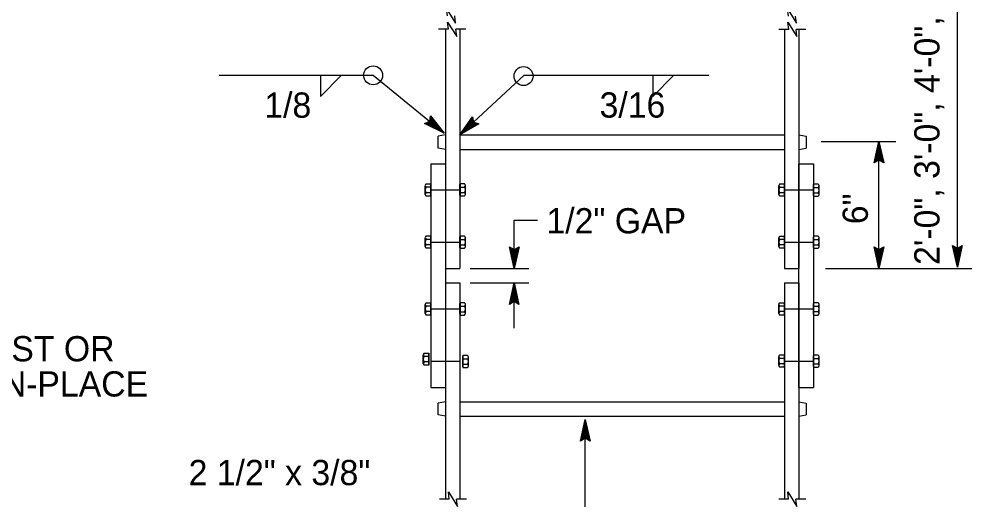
# Model space of a CAD drawing. Extents: x -894 to 866, y -472 to 714.
# Drawn here: x -99.8 to 164.3, y 290.4 to 423.7 of the extents above; entities that cross this region are included whole.
import ezdxf

# ---------------------------------------------------------------- set-up
doc = ezdxf.new("R2010")
doc.units = 0
for name, color, linetype in [('56 Stage 3 Anno', 7, 'Continuous'), ('57 Undefined', 7, 'Continuous'), ('60 Nongeo Data', 7, 'Continuous')]:
    doc.layers.add(name, color=color, linetype=linetype)

msp = doc.modelspace()

# ---------------------------------------------------------------- linework, layer by layer
at = {"layer": '56 Stage 3 Anno'}
for p, q in [((160.28, 414.97), (160.28, 425.97)), ((160.28, 354.97), (160.28, 415.35)), ((-44.29, 408.14), (-1.67, 408.14)), ((-16.29, 408.14), (-16.29, 402.29)), ((-16.29, 402.29), (-10.44, 408.14)), ((-1.67, 408.14), (18.06, 392.05)), ((40.17, 408.14), (22.36, 391.6)), ((40.17, 408.14), (91.35, 408.14)), ((75.83, 408.14), (75.83, 402.29)), ((75.83, 402.29), (81.68, 408.14)), ((14.03, 395.34), (14.26, 396.88)), ((14.2, 396.47), (16.99, 392.92)), ((14.26, 396.88), (14.26, 396.88)), ((14.26, 396.88), (18.06, 392.05)), ((22.36, 391.6), (25.85, 396.66)), ((23.38, 392.55), (25.92, 396.23)), ((25.85, 396.66), (25.85, 396.66)), ((25.85, 396.66), (26.17, 395.14)), ((12.57, 394.81), (14.03, 395.34)), ((18.06, 392.05), (12.57, 394.81)), ((12.57, 394.81), (12.57, 394.81)), ((16.98, 392.93), (12.98, 394.94)), ((15.92, 393.8), (13.34, 395.1)), ((14.85, 394.67), (13.74, 395.23)), ((14.07, 395.66), (14.85, 394.67)), ((14.15, 396.04), (15.92, 393.8)), ((27.67, 394.7), (22.36, 391.6)), ((27.27, 394.81), (23.37, 392.54)), ((24.38, 393.48), (26.03, 395.86)), ((26.85, 394.92), (24.38, 393.48)), ((25.4, 394.42), (26.1, 395.43)), ((26.48, 395.05), (25.4, 394.42)), ((26.17, 395.14), (27.67, 394.7)), ((27.67, 394.7), (27.67, 394.7)), ((18.06, 392.05), (18.06, 392.05)), ((22.36, 391.6), (22.36, 391.6)), ((122.54, 389.83), (143.21, 389.83)), ((137.2, 383.83), (138.54, 389.83)), ((137.56, 384.04), (138.54, 388.45)), ((138.54, 354.6), (138.54, 389.83)), ((138.54, 389.83), (138.54, 389.83)), ((138.54, 389.83), (139.87, 383.83)), ((138.54, 388.44), (139.51, 384.06)), ((137.92, 384.28), (138.54, 387.06)), ((138.26, 384.45), (138.54, 385.68)), ((138.54, 387.06), (139.17, 384.24)), ((138.54, 385.68), (138.81, 384.47)), ((138.54, 384.63), (137.2, 383.83)), ((137.2, 383.83), (137.2, 383.83)), ((139.87, 383.83), (138.54, 384.63)), ((139.87, 383.83), (139.87, 383.83)), ((37.43, 354.6), (37.43, 368.01)), ((37.43, 368.01), (43.85, 368.01)), ((37.43, 354.6), (36.1, 360.6)), ((36.1, 360.6), (36.1, 360.6)), ((36.1, 360.6), (37.43, 359.8)), ((37.43, 355.99), (36.46, 360.36)), ((37.44, 357.36), (36.81, 360.19)), ((37.44, 358.74), (37.17, 359.95)), ((37.43, 359.8), (38.77, 360.6)), ((38.77, 360.6), (37.43, 354.6)), ((38.42, 360.38), (37.44, 355.98)), ((38.06, 360.15), (37.44, 357.36)), ((37.71, 359.97), (37.44, 358.74)), ((38.77, 360.6), (38.77, 360.6)), ((138.54, 354.6), (137.21, 360.6)), ((137.21, 360.6), (137.21, 360.6)), ((137.21, 360.6), (138.54, 359.8)), ((138.54, 355.99), (137.57, 360.36)), ((138.54, 357.36), (137.92, 360.19)), ((138.54, 358.74), (138.28, 359.95)), ((138.54, 359.8), (139.88, 360.6)), ((139.88, 360.6), (138.54, 354.6)), ((139.53, 360.38), (138.54, 355.98)), ((139.17, 360.15), (138.54, 357.36)), ((138.82, 359.97), (138.54, 358.74)), ((139.88, 360.6), (139.88, 360.6)), ((160.28, 354.97), (158.95, 360.97)), ((158.95, 360.97), (158.95, 360.97)), ((158.95, 360.97), (160.28, 360.17)), ((160.28, 356.36), (159.31, 360.73)), ((160.28, 357.73), (159.66, 360.56)), ((160.28, 359.11), (160.02, 360.32)), ((160.28, 360.17), (161.62, 360.97)), ((161.62, 360.97), (160.28, 354.97)), ((161.27, 360.75), (160.28, 356.35)), ((160.91, 360.52), (160.28, 357.73)), ((160.56, 360.34), (160.28, 359.11)), ((161.62, 360.97), (161.62, 360.97)), ((25.21, 354.6), (41.46, 354.6)), ((37.43, 354.6), (37.43, 354.6)), ((123.72, 354.6), (164.3, 354.6)), ((138.54, 354.6), (138.54, 354.6)), ((160.28, 354.97), (160.28, 354.97)), ((25.21, 350.6), (41.46, 350.6)), ((36.09, 344.6), (37.43, 350.6)), ((36.45, 344.81), (37.43, 349.22)), ((37.43, 337.98), (37.43, 350.6)), ((37.43, 350.6), (37.43, 350.6)), ((37.43, 350.6), (38.76, 344.6)), ((37.44, 349.21), (38.41, 344.83)), ((36.81, 345.05), (37.43, 347.84)), ((37.16, 345.22), (37.43, 346.45)), ((37.43, 347.84), (38.06, 345.01)), ((37.43, 346.45), (37.7, 345.25)), ((37.43, 345.4), (36.09, 344.6)), ((36.09, 344.6), (36.09, 344.6)), ((38.76, 344.6), (37.43, 345.4)), ((38.76, 344.6), (38.76, 344.6)), ((55.78, 306.7), (57.12, 312.7)), ((57.12, 184.87), (57.12, 312.7)), ((57.12, 312.7), (57.12, 312.7)), ((57.12, 312.7), (58.45, 306.7)), ((56.13, 306.92), (57.12, 311.32)), ((56.49, 307.16), (57.11, 309.94)), ((57.11, 309.94), (57.74, 307.12)), ((57.12, 311.31), (58.09, 306.94)), ((57.12, 307.5), (55.78, 306.7)), ((55.78, 306.7), (55.78, 306.7)), ((56.84, 307.33), (57.11, 308.56)), ((57.11, 308.56), (57.38, 307.35)), ((58.45, 306.7), (57.12, 307.5)), ((58.45, 306.7), (58.45, 306.7))]:
    msp.add_line(p, q, dxfattribs=at)
for centre in [(-1.67, 408.14), (40.03, 407.93)]:
    msp.add_circle(centre, 2.63, dxfattribs=at)
at = {"layer": '60 Nongeo Data'}
for p, q in [((19.24, 420.91), (16.49, 420.91)), ((18.36, 420.91), (18.36, 354.6)), ((23.99, 420.91), (21.24, 420.91)), ((22.36, 420.91), (22.36, 354.6)), ((113.54, 420.89), (110.79, 420.89)), ((112.36, 420.89), (112.36, 354.6)), ((118.29, 420.89), (115.54, 420.89)), ((116.36, 420.89), (116.36, 354.6)), ((18.36, 391.6), (16.36, 391.25)), ((16.36, 387.95), (16.36, 391.25)), ((22.36, 391.6), (112.36, 391.6)), ((116.36, 391.6), (118.36, 391.25)), ((118.36, 391.25), (118.36, 387.95)), ((18.36, 387.6), (16.36, 387.95)), ((22.36, 387.6), (112.36, 387.6)), ((116.36, 387.6), (118.36, 387.95)), ((14.36, 383.6), (14.36, 321.6)), ((14.36, 383.6), (18.36, 383.6)), ((18.36, 383.6), (18.36, 321.6)), ((116.36, 321.6), (116.36, 383.6)), ((116.36, 383.6), (120.36, 383.6)), ((116.36, 383.58), (120.36, 383.58)), ((120.36, 383.6), (120.36, 321.6)), ((13.02, 378.02), (14.29, 378.02)), ((14.29, 378.02), (14.29, 374.65)), ((14.35, 377.86), (14.29, 377.86)), ((14.35, 374.86), (14.35, 377.86)), ((22.38, 374.92), (22.38, 377.92)), ((22.38, 377.92), (22.44, 377.92)), ((22.44, 378.09), (22.44, 374.71)), ((23.71, 378.09), (22.44, 378.09)), ((111.02, 378.01), (112.29, 378.01)), ((112.29, 378.01), (112.29, 374.64)), ((112.35, 377.85), (112.29, 377.85)), ((112.35, 374.85), (112.35, 377.85)), ((120.37, 374.82), (120.37, 377.82)), ((120.37, 377.82), (120.43, 377.82)), ((120.43, 377.99), (120.43, 374.61)), ((121.69, 377.99), (120.43, 377.99)), ((12.79, 375.1), (12.79, 377.53)), ((14.29, 377.09), (13.01, 377.09)), ((14.29, 375.59), (13.03, 375.59)), ((14.36, 376.35), (22.36, 376.35)), ((22.44, 377.15), (23.72, 377.15)), ((22.44, 375.65), (23.69, 375.65)), ((23.94, 375.16), (23.94, 377.59)), ((110.79, 375.08), (110.79, 377.52)), ((112.29, 377.07), (111.01, 377.07)), ((112.29, 375.57), (111.04, 375.57)), ((112.36, 376.35), (120.36, 376.35)), ((120.43, 377.05), (121.71, 377.05)), ((120.43, 375.55), (121.68, 375.55)), ((121.93, 375.06), (121.93, 377.49)), ((14.29, 374.65), (13.03, 374.65)), ((14.35, 374.86), (14.29, 374.86)), ((22.38, 374.92), (22.44, 374.92)), ((22.44, 374.71), (23.69, 374.71)), ((112.29, 374.64), (111.04, 374.64)), ((112.35, 374.85), (112.29, 374.85)), ((120.37, 374.82), (120.43, 374.82)), ((120.43, 374.61), (121.68, 374.61)), ((12.78, 360.65), (12.78, 363.09)), ((14.28, 362.65), (13, 362.65)), ((13.01, 363.58), (14.28, 363.58)), ((14.28, 363.58), (14.28, 360.21)), ((14.34, 363.42), (14.28, 363.42)), ((14.34, 360.42), (14.34, 363.42)), ((14.36, 361.85), (22.36, 361.85)), ((22.37, 360.38), (22.37, 363.38)), ((22.37, 363.38), (22.43, 363.38)), ((22.43, 363.54), (22.43, 360.17)), ((23.69, 363.54), (22.43, 363.54)), ((22.43, 362.6), (23.71, 362.6)), ((23.93, 360.61), (23.93, 363.05)), ((110.78, 360.63), (110.78, 363.07)), ((112.28, 362.63), (111.01, 362.63)), ((111.02, 363.56), (112.28, 363.56)), ((112.28, 363.56), (112.28, 360.19)), ((112.34, 363.4), (112.28, 363.4)), ((112.34, 360.4), (112.34, 363.4)), ((112.36, 361.85), (120.36, 361.85)), ((120.37, 360.38), (120.37, 363.38)), ((120.37, 363.38), (120.43, 363.38)), ((120.43, 363.54), (120.43, 360.16)), ((121.69, 363.54), (120.43, 363.54)), ((120.43, 362.6), (121.71, 362.6)), ((121.93, 360.61), (121.93, 363.05)), ((14.28, 361.15), (13.03, 361.15)), ((14.28, 360.21), (13.03, 360.21)), ((14.34, 360.42), (14.28, 360.42)), ((22.37, 360.38), (22.43, 360.38)), ((22.43, 361.1), (23.68, 361.1)), ((22.43, 360.17), (23.68, 360.17)), ((112.28, 361.13), (111.03, 361.13)), ((112.28, 360.19), (111.03, 360.19)), ((112.34, 360.4), (112.28, 360.4)), ((120.37, 360.38), (120.43, 360.38)), ((120.43, 361.1), (121.68, 361.1)), ((120.43, 360.16), (121.68, 360.16)), ((18.36, 354.6), (22.36, 354.6)), ((112.36, 354.6), (116.36, 354.6)), ((18.36, 350.6), (18.36, 290.59)), ((18.36, 350.6), (22.36, 350.6)), ((22.36, 350.6), (22.36, 290.59)), ((112.36, 350.6), (112.36, 290.59)), ((112.36, 350.6), (116.36, 350.6)), ((116.36, 350.6), (116.36, 290.59)), ((12.78, 342.12), (12.78, 344.55)), ((14.28, 344.11), (13, 344.11)), ((13.01, 345.05), (14.28, 345.05)), ((14.28, 345.05), (14.28, 341.67)), ((14.33, 344.88), (14.28, 344.88)), ((14.33, 341.88), (14.33, 344.88)), ((14.36, 343.35), (22.36, 343.35)), ((22.36, 341.87), (22.36, 344.87)), ((22.36, 344.87), (22.42, 344.87)), ((22.42, 345.03), (22.42, 341.65)), ((23.68, 345.03), (22.42, 345.03)), ((22.42, 344.09), (23.69, 344.09)), ((23.92, 342.1), (23.92, 344.54)), ((110.76, 342.11), (110.76, 344.54)), ((112.26, 344.1), (110.99, 344.1)), ((111, 345.04), (112.26, 345.04)), ((112.26, 345.04), (112.26, 341.66)), ((112.32, 344.87), (112.26, 344.87)), ((112.32, 341.87), (112.32, 344.87)), ((112.36, 343.35), (120.36, 343.35)), ((120.36, 341.87), (120.36, 344.87)), ((120.36, 344.87), (120.42, 344.87)), ((120.42, 345.03), (120.42, 341.66)), ((121.69, 345.03), (120.42, 345.03)), ((120.42, 344.1), (121.7, 344.1)), ((121.92, 342.1), (121.92, 344.54)), ((14.28, 342.61), (13.02, 342.61)), ((14.28, 341.67), (13.02, 341.67)), ((14.33, 341.88), (14.28, 341.88)), ((22.36, 341.87), (22.42, 341.87)), ((22.42, 342.59), (23.67, 342.59)), ((22.42, 341.65), (23.67, 341.65)), ((112.26, 342.6), (111.01, 342.6)), ((112.26, 341.66), (111.01, 341.66)), ((112.32, 341.87), (112.26, 341.87)), ((120.36, 341.87), (120.42, 341.87)), ((120.42, 342.6), (121.68, 342.6)), ((120.42, 341.66), (121.68, 341.66)), ((12.25, 328.17), (12.25, 330.6)), ((13.75, 330.16), (12.48, 330.16)), ((12.49, 331.1), (13.75, 331.1)), ((13.75, 331.1), (13.75, 327.72)), ((13.81, 330.93), (13.75, 330.93)), ((13.81, 327.93), (13.81, 330.93)), ((23.17, 327.31), (23.17, 330.31)), ((23.17, 330.31), (23.23, 330.31)), ((23.23, 330.47), (23.23, 327.1)), ((24.5, 330.47), (23.23, 330.47)), ((111, 330.58), (112.26, 330.58)), ((112.26, 330.58), (112.26, 327.2)), ((112.32, 330.41), (112.26, 330.41)), ((112.32, 327.41), (112.32, 330.41)), ((120.37, 327.38), (120.37, 330.38)), ((120.37, 330.38), (120.43, 330.38)), ((120.43, 330.55), (120.43, 327.17)), ((121.69, 330.55), (120.43, 330.55)), ((13.75, 328.66), (12.5, 328.66)), ((13.75, 327.72), (12.5, 327.72)), ((13.81, 327.93), (13.75, 327.93)), ((14.36, 328.85), (22.36, 328.85)), ((23.23, 329.54), (24.51, 329.54)), ((23.23, 328.04), (24.48, 328.04)), ((24.73, 327.54), (24.73, 329.98)), ((110.76, 327.65), (110.76, 330.08)), ((112.26, 329.64), (110.99, 329.64)), ((112.26, 328.14), (111.01, 328.14)), ((112.36, 328.85), (120.36, 328.85)), ((120.43, 329.61), (121.71, 329.61)), ((120.43, 328.11), (121.68, 328.11)), ((121.93, 327.62), (121.93, 330.05)), ((23.17, 327.31), (23.23, 327.31)), ((23.23, 327.1), (24.48, 327.1)), ((112.26, 327.2), (111.01, 327.2)), ((112.32, 327.41), (112.26, 327.41)), ((120.37, 327.38), (120.43, 327.38)), ((120.43, 327.17), (121.68, 327.17)), ((14.36, 321.6), (18.36, 321.6)), ((116.36, 321.6), (120.36, 321.6)), ((18.36, 317.6), (16.36, 317.25)), ((16.36, 313.95), (16.36, 317.25)), ((22.36, 317.6), (112.36, 317.6)), ((116.36, 317.6), (118.36, 317.25)), ((118.36, 317.25), (118.36, 313.95)), ((18.36, 313.6), (16.36, 313.95)), ((22.36, 313.6), (112.36, 313.6)), ((116.36, 313.6), (118.36, 313.95)), ((19.44, 290.59), (16.69, 290.59)), ((24.19, 290.59), (21.44, 290.59)), ((113.49, 290.6), (110.74, 290.6)), ((118.24, 290.6), (115.49, 290.6))]:
    msp.add_line(p, q, dxfattribs=at)
for points in [[(18.95, 424.59), (18.7, 426.59), (21.2, 422.59), (20.95, 424.59)], [(113.42, 424.58), (113.17, 426.58), (115.67, 422.58), (115.42, 424.58)], [(19.24, 420.91), (18.99, 422.91), (21.49, 418.9), (21.24, 420.91)], [(113.54, 420.89), (113.29, 422.89), (115.79, 418.89), (115.54, 420.89)], [(19.44, 290.59), (19.19, 292.59), (21.69, 288.59), (21.44, 290.59)], [(113.49, 290.6), (113.24, 292.6), (115.74, 288.6), (115.49, 290.6)]]:
    msp.add_lwpolyline(points, dxfattribs=at)
for centre, radius, start, end in [((13.38, 377.56), 0.585, 127.2379, 233.506), ((23.35, 377.62), 0.585, 306.494, 52.7621), ((111.38, 377.54), 0.585, 127.2379, 233.506), ((121.34, 377.52), 0.585, 306.494, 52.7621), ((14.07, 376.35), 1.29, 144.6075, 216.3126), ((13.35, 375.11), 0.567, 124.0211, 235.2349), ((22.65, 376.41), 1.29, 323.6874, 35.3925), ((23.38, 375.17), 0.567, 304.7651, 55.9789), ((112.08, 376.33), 1.29, 144.6075, 216.3126), ((111.35, 375.1), 0.567, 124.0211, 235.2349), ((120.64, 376.31), 1.29, 323.6874, 35.3925), ((121.36, 375.07), 0.567, 304.7651, 55.9789), ((14.07, 361.9), 1.29, 144.6075, 216.3126), ((13.37, 363.12), 0.585, 127.2379, 233.506), ((22.64, 361.86), 1.29, 323.6874, 35.3925), ((23.34, 363.08), 0.585, 306.494, 52.7621), ((112.07, 361.89), 1.29, 144.6075, 216.3126), ((111.37, 363.1), 0.585, 127.2379, 233.506), ((120.64, 361.86), 1.29, 323.6874, 35.3925), ((121.34, 363.07), 0.585, 306.494, 52.7621), ((13.34, 360.67), 0.567, 124.0211, 235.2349), ((23.37, 360.63), 0.567, 304.7651, 55.9789), ((111.35, 360.65), 0.567, 124.0211, 235.2349), ((121.36, 360.63), 0.567, 304.7651, 55.9789), ((14.06, 343.37), 1.29, 144.6075, 216.3126), ((13.36, 344.58), 0.585, 127.2379, 233.506), ((22.63, 343.35), 1.29, 323.6874, 35.3925), ((23.33, 344.56), 0.585, 306.494, 52.7621), ((112.05, 343.36), 1.29, 144.6075, 216.3126), ((111.35, 344.57), 0.585, 127.2379, 233.506), ((121.33, 344.57), 0.585, 306.494, 52.7621), ((120.63, 343.35), 1.29, 323.6874, 35.3925), ((13.34, 342.13), 0.567, 124.0211, 235.2349), ((23.35, 342.12), 0.567, 304.7651, 55.9789), ((111.33, 342.12), 0.567, 124.0211, 235.2349), ((121.36, 342.12), 0.567, 304.7651, 55.9789), ((13.54, 329.42), 1.29, 144.6075, 216.3126), ((12.84, 330.63), 0.585, 127.2379, 233.506), ((24.14, 330.01), 0.585, 306.494, 52.7621), ((111.35, 330.11), 0.585, 127.2379, 233.506), ((121.34, 330.08), 0.585, 306.494, 52.7621), ((12.82, 328.18), 0.567, 124.0211, 235.2349), ((23.44, 328.8), 1.29, 323.6874, 35.3925), ((24.17, 327.56), 0.567, 304.7651, 55.9789), ((112.05, 328.9), 1.29, 144.6075, 216.3126), ((111.33, 327.66), 0.567, 124.0211, 235.2349), ((120.64, 328.87), 1.29, 323.6874, 35.3925), ((121.36, 327.63), 0.567, 304.7651, 55.9789)]:
    msp.add_arc(centre, radius, start, end, dxfattribs=at)

# ---------------------------------------------------------------- texts
at = {"layer": '57 Undefined'}
for s, p in [('2\'-0", 3\'-0", 4\'-0",  OR 5\'-0" UNITS', (155.31, 355.57)), ('6"', (135.46, 366.85))]:
    msp.add_text(s, height=7, rotation=90, dxfattribs=at).set_placement(p)
for s, p in [('1/8', (-31.83, 396.38)), ('3/16', (61.1, 396.41)), ('1/2" GAP', (46.37, 364.3)), ('PRECAST OR', (-134.19, 328.82)), ('CAST-IN-PLACE', (-135.28, 319.06)), ('2 1/2" x 3/8"', (-52.8, 294.48))]:
    msp.add_text(s, height=7, dxfattribs=at).set_placement(p)

doc.saveas('drawing.dxf')
